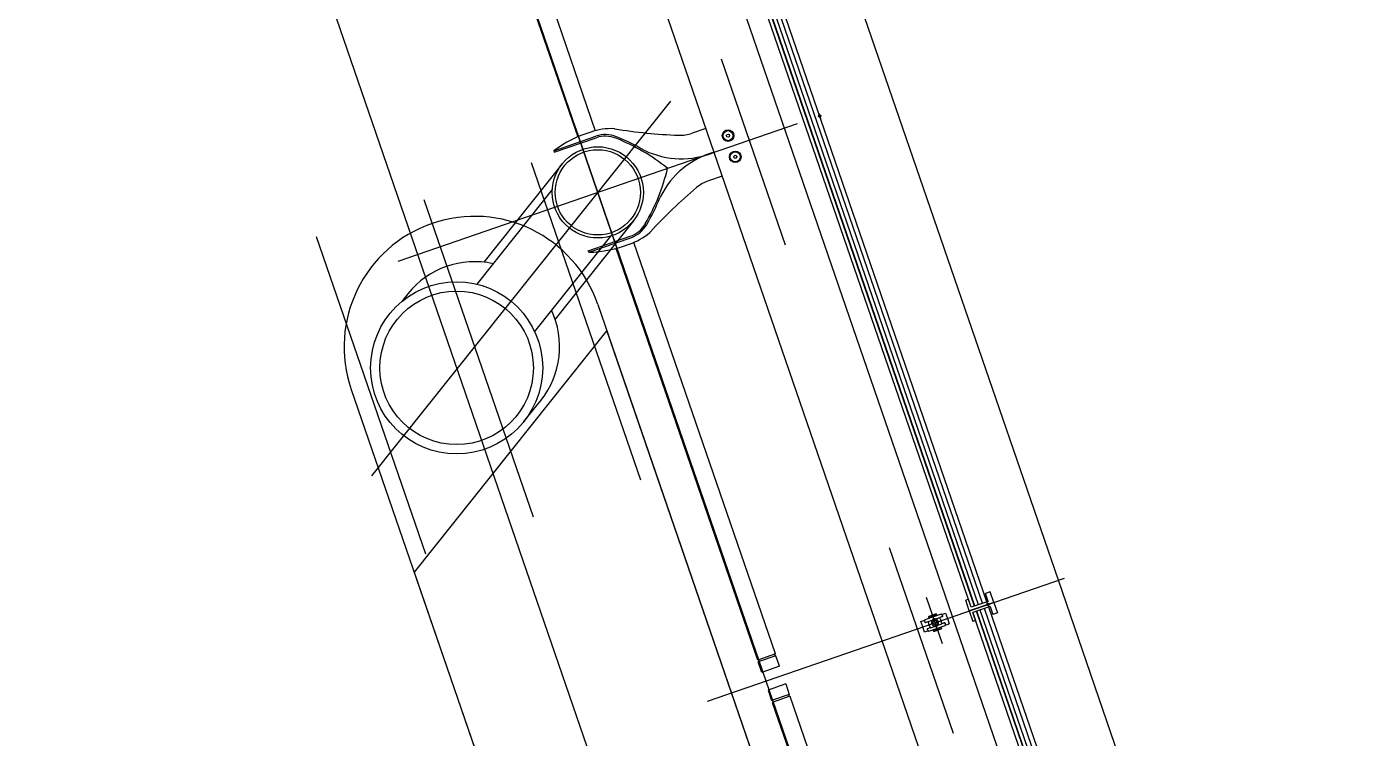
# Model space of a CAD drawing. Extents: x 809487 to 809680, y 818779 to 819225.
# Drawn here: x 809547.964 to 809551.545, y 819156.495 to 819158.403 of the extents above; entities that cross this region are included whole.
import ezdxf

# ---------------------------------------------------------------- set-up
doc = ezdxf.new("R2010")
doc.units = 0
for name, color, linetype in [('F-RC', 7, 'Continuous'), ('MAJ214__', 7, 'Continuous'), ('MAJ270__', 7, 'Continuous'), ('MAJ292__', 7, 'Continuous'), ('MAJ314__', 7, 'Continuous')]:
    doc.layers.add(name, color=color, linetype=linetype)

msp = doc.modelspace()

# ---------------------------------------------------------------- linework, layer by layer
at = {"layer": 'F-RC'}
for p, q in [((809548.9881, 819159.4278), (809549.4426, 819158.1077)), ((809549.0353, 819159.4441), (809549.4898, 819158.1243)), ((809549.9257, 819156.7047), (809549.5455, 819157.8088)), ((809549.973, 819156.721), (809549.593, 819157.8246)), ((809549.973, 819156.721), (809549.9257, 819156.7047)), ((809549.9746, 819156.7162), (809549.9273, 819156.7)), ((809549.9371, 819156.6716), (809549.9273, 819156.7)), ((809549.9292, 819156.7006), (809549.9276, 819156.7053)), ((809549.9727, 819156.7156), (809549.9711, 819156.7203)), ((809549.9844, 819156.6879), (809549.9746, 819156.7162)), ((809549.9844, 819156.6879), (809549.9371, 819156.6716)), ((809550.0007, 819156.6406), (809549.9534, 819156.6243)), ((809549.9534, 819156.6243), (809549.9631, 819156.5959)), ((809550.0007, 819156.6406), (809550.0104, 819156.6122)), ((809550.0104, 819156.6122), (809549.9631, 819156.5959)), ((809550.012, 819156.6075), (809549.9648, 819156.5912)), ((809549.9648, 819156.5912), (809550.3449, 819155.4871)), ((809549.965, 819156.5966), (809549.9667, 819156.5919)), ((809550.0085, 819156.6116), (809550.0102, 819156.6068)), ((809550.012, 819156.6075), (809550.3921, 819155.5038))]:
    msp.add_line(p, q, dxfattribs=at)
at = {"layer": 'MAJ214__'}
for p, q in [((809550.4487, 819156.8213), (809548.4969, 819162.4897)), ((809550.5078, 819156.8496), (809549.536, 819159.6719)), ((809550.5085, 819156.8498), (809549.5367, 819159.6722)), ((809550.5179, 819156.8531), (809549.5461, 819159.6755)), ((809550.5293, 819156.857), (809549.5575, 819159.6794)), ((809551.4487, 819154.117), (809550.5127, 819156.8354)), ((809551.4494, 819154.1173), (809550.5134, 819156.8356)), ((809551.4588, 819154.1205), (809550.5228, 819156.8389)), ((809551.4702, 819154.1244), (809550.5342, 819156.8428)), ((809550.3635, 819156.8078), (809550.3739, 819156.8114)), ((809550.3684, 819156.7936), (809550.3635, 819156.8078)), ((809550.4181, 819156.828), (809550.3742, 819156.8128)), ((809550.3755, 819156.8054), (809550.3831, 819156.808)), ((809550.3833, 819156.808), (809550.4141, 819156.8186)), ((809550.384, 819156.8204), (809550.4057, 819156.8279)), ((809550.3846, 819156.8217), (809550.384, 819156.8204)), ((809550.384, 819156.8204), (809550.3849, 819156.8176)), ((809550.4044, 819156.8285), (809550.3846, 819156.8217)), ((809550.3849, 819156.8176), (809550.4067, 819156.8251)), ((809550.3873, 819156.8184), (809550.387, 819156.8178)), ((809550.3872, 819156.8173), (809550.387, 819156.8178)), ((809550.389, 819156.7915), (809550.4198, 819156.8021)), ((809550.4043, 819156.8243), (809550.405, 819156.824)), ((809550.4044, 819156.8285), (809550.4057, 819156.8279)), ((809550.4051, 819156.8235), (809550.405, 819156.824)), ((809550.4057, 819156.8279), (809550.4067, 819156.8251)), ((809550.4216, 819156.8212), (809550.4141, 819156.8186)), ((809550.4192, 819156.827), (809550.4296, 819156.8306)), ((809550.429, 819156.7987), (809550.4394, 819156.8022)), ((809550.4296, 819156.8306), (809550.4345, 819156.8164)), ((809550.4345, 819156.8164), (809550.4394, 819156.8022)), ((809551.3994, 819154.0604), (809550.4487, 819156.8213)), ((809550.3732, 819156.7795), (809550.3684, 819156.7936)), ((809550.3836, 819156.783), (809550.3732, 819156.7795)), ((809550.3888, 819156.7914), (809550.3812, 819156.7888)), ((809550.4179, 819156.7925), (809550.3962, 819156.785)), ((809550.3962, 819156.785), (809550.3972, 819156.7821)), ((809550.4189, 819156.7896), (809550.3972, 819156.7821)), ((809550.3984, 819156.7815), (809550.3972, 819156.7821)), ((809550.3981, 819156.7856), (809550.3977, 819156.7866)), ((809550.3984, 819156.7815), (809550.4183, 819156.7884)), ((809550.416, 819156.7918), (809550.4157, 819156.7928)), ((809550.4179, 819156.7925), (809550.4189, 819156.7896)), ((809550.4183, 819156.7884), (809550.4189, 819156.7896))]:
    msp.add_line(p, q, dxfattribs=at)
for points in [[(809549.3784, 819158.0708), (809549.4912, 819158.1096)], [(809549.4722, 819157.7983), (809549.585, 819157.8371)], [(809550.3847, 819156.7821), (809550.4287, 819156.7972)]]:
    msp.add_lwpolyline(points, dxfattribs=at)
for centre, radius in [((809549.846, 819158.1111), 0.0155), ((809549.846, 819158.1111), 0.0135), ((809549.846, 819158.1111), 0.0042), ((809549.8655, 819158.0544), 0.0155), ((809549.8655, 819158.0544), 0.0135), ((809549.8655, 819158.0544), 0.0042)]:
    msp.add_circle(centre, radius, dxfattribs=at)
for centre, radius, start, end in [((809549.517, 819158.0347), 0.0792, 68.0376, 109), ((809549.3346, 819157.5823), 0.567, 59.8959, 68.0376), ((809549.629, 819158.0901), 0.02, 239.8959, 251.3246), ((809549.7209, 819158.2799), 0.2307, 244.7688, 292.3227), ((809549.8709, 819157.8444), 0.2307, 105.6773, 153.2312), ((809549.8709, 819157.8444), 0.2307, 105.6773, 112.3227), ((809549.7209, 819158.2799), 0.2307, 285.6773, 292.3227), ((809549.1369, 819158.1562), 0.567, 329.9624, 338.1041), ((809549.6816, 819157.9373), 0.02, 146.6754, 158.1041), ((809549.5592, 819157.912), 0.0792, 289, 329.9624), ((809550.4014, 819156.805), 0.0095, 146.6949, 199.0001), ((809550.4014, 819156.805), 0.0095, 199.0001, 251.3051), ((809550.4014, 819156.805), 0.006, 18.9999, 199.0001), ((809550.4014, 819156.805), 0.006, 199.0001, 18.9999), ((809550.4014, 819156.805), 0.0109, 101.1265, 116.8735), ((809550.4014, 819156.805), 0.0095, 18.9999, 72.8174), ((809550.4014, 819156.805), 0.0095, 325.1826, 18.9999), ((809550.4014, 819156.805), 0.0109, 281.1265, 296.8735)]:
    msp.add_arc(centre, radius, start, end, dxfattribs=at)
for points, degree in [([(809550.3739, 819156.8121), (809550.3739, 819156.8122), (809550.3739, 819156.8122), (809550.3739, 819156.8123), (809550.3739, 819156.8124), (809550.3739, 819156.8124), (809550.3739, 819156.8125), (809550.3739, 819156.8125), (809550.374, 819156.8126), (809550.374, 819156.8126), (809550.374, 819156.8127), (809550.374, 819156.8127), (809550.3741, 819156.8127), (809550.3741, 819156.8128), (809550.3741, 819156.8128), (809550.3742, 819156.8128)], 3), ([(809550.3747, 819156.8059), (809550.3746, 819156.8063), (809550.3745, 819156.8066), (809550.3743, 819156.8075), (809550.3742, 819156.808), (809550.374, 819156.8091), (809550.374, 819156.8097), (809550.3739, 819156.8109), (809550.3739, 819156.8115), (809550.3739, 819156.8121)], 3), ([(809550.3747, 819156.8059), (809550.3747, 819156.8059), (809550.3747, 819156.8059), (809550.3747, 819156.8058), (809550.3747, 819156.8058), (809550.3748, 819156.8058), (809550.3748, 819156.8058), (809550.3748, 819156.8057)], 3), ([(809550.3755, 819156.8054), (809550.3755, 819156.8054), (809550.3755, 819156.8054), (809550.3755, 819156.8054), (809550.3754, 819156.8053), (809550.3754, 819156.8053), (809550.3753, 819156.8053), (809550.3752, 819156.8053), (809550.3751, 819156.8054), (809550.375, 819156.8054), (809550.3749, 819156.8055), (809550.3748, 819156.8056), (809550.3748, 819156.8057), (809550.3748, 819156.8057)], 3), ([(809550.3831, 819156.808), (809550.3832, 819156.808), (809550.3832, 819156.808), (809550.3833, 819156.808)], 2), ([(809550.3831, 819156.808), (809550.3831, 819156.808), (809550.3831, 819156.8079), (809550.3832, 819156.8078), (809550.3833, 819156.8076), (809550.3834, 819156.807), (809550.3834, 819156.8066), (809550.3836, 819156.8054), (809550.3838, 819156.8044), (809550.3842, 819156.8021), (809550.3845, 819156.8009), (809550.3849, 819156.7996), (809550.385, 819156.7995), (809550.385, 819156.7994)], 3), ([(809550.385, 819156.7994), (809550.3854, 819156.7984), (809550.3858, 819156.7974), (809550.3867, 819156.7954), (809550.3872, 819156.7945), (809550.388, 819156.7932), (809550.3882, 819156.7927), (809550.3886, 819156.792), (809550.3887, 819156.7918), (809550.3888, 819156.7916), (809550.3888, 819156.7915), (809550.3888, 819156.7914)], 3), ([(809550.3944, 819156.8116), (809550.3943, 819156.8115), (809550.3943, 819156.8115), (809550.3943, 819156.8114), (809550.3942, 819156.8114), (809550.3941, 819156.8111), (809550.394, 819156.811), (809550.3937, 819156.8106), (809550.3936, 819156.8104), (809550.3935, 819156.8102)], 3), ([(809550.3965, 819156.8148), (809550.3954, 819156.8131), (809550.3944, 819156.8116)], 2), ([(809550.403, 819156.8145), (809550.4013, 819156.8151), (809550.3993, 819156.8158)], 2), ([(809550.4045, 819156.814), (809550.4043, 819156.8141), (809550.4041, 819156.8142), (809550.4037, 819156.8143), (809550.4035, 819156.8144), (809550.4032, 819156.8145), (809550.4031, 819156.8145), (809550.403, 819156.8145), (809550.403, 819156.8145), (809550.403, 819156.8145)], 3), ([(809550.4085, 819156.7985), (809550.4085, 819156.7985), (809550.4085, 819156.7985), (809550.4086, 819156.7986), (809550.4086, 819156.7987), (809550.4088, 819156.7989), (809550.4089, 819156.7991), (809550.4091, 819156.7995), (809550.4093, 819156.7996), (809550.4094, 819156.7998)], 3), ([(809550.4179, 819156.8107), (809550.4175, 819156.8117), (809550.4171, 819156.8127), (809550.4162, 819156.8147), (809550.4157, 819156.8156), (809550.4149, 819156.8169), (809550.4146, 819156.8174), (809550.4143, 819156.818), (809550.4142, 819156.8183), (809550.4141, 819156.8185), (809550.4141, 819156.8186), (809550.4141, 819156.8186)], 3), ([(809550.4198, 819156.8021), (809550.4197, 819156.8021), (809550.4197, 819156.8021), (809550.4197, 819156.8023), (809550.4196, 819156.8025), (809550.4195, 819156.803), (809550.4194, 819156.8034), (809550.4193, 819156.8047), (809550.4191, 819156.8057), (809550.4187, 819156.808), (809550.4184, 819156.8092), (809550.4179, 819156.8105), (809550.4179, 819156.8106), (809550.4179, 819156.8107)], 3), ([(809550.4181, 819156.828), (809550.4182, 819156.828), (809550.4182, 819156.828), (809550.4183, 819156.828), (809550.4183, 819156.828), (809550.4184, 819156.8279), (809550.4184, 819156.8279), (809550.4185, 819156.8279), (809550.4185, 819156.8279), (809550.4186, 819156.8278), (809550.4186, 819156.8278), (809550.4187, 819156.8277), (809550.4187, 819156.8277), (809550.4188, 819156.8276), (809550.4188, 819156.8276), (809550.4188, 819156.8276)], 3), ([(809550.4188, 819156.8276), (809550.4192, 819156.8271), (809550.4195, 819156.8266), (809550.4202, 819156.8256), (809550.4205, 819156.8251), (809550.4211, 819156.8241), (809550.4213, 819156.8236), (809550.4217, 819156.8228), (809550.4218, 819156.8225), (809550.4219, 819156.8222)], 3), ([(809550.4273, 819156.8047), (809550.4267, 819156.8045), (809550.4261, 819156.8043), (809550.4245, 819156.8037), (809550.4235, 819156.8034), (809550.422, 819156.8028), (809550.4214, 819156.8026), (809550.4204, 819156.8023), (809550.4201, 819156.8022), (809550.4198, 819156.8021)], 3), ([(809550.4273, 819156.8047), (809550.4265, 819156.8044), (809550.4256, 819156.8041), (809550.4247, 819156.8038), (809550.4235, 819156.8034), (809550.4222, 819156.8029), (809550.4209, 819156.8025), (809550.4205, 819156.8023), (809550.4201, 819156.8022), (809550.4198, 819156.8021)], 3), ([(809550.422, 819156.822), (809550.422, 819156.822), (809550.422, 819156.8219), (809550.4221, 819156.8218), (809550.4221, 819156.8218), (809550.422, 819156.8216), (809550.422, 819156.8215), (809550.4219, 819156.8214), (809550.4219, 819156.8214), (809550.4218, 819156.8213), (809550.4217, 819156.8213), (809550.4216, 819156.8212), (809550.4216, 819156.8212), (809550.4216, 819156.8212)], 3), ([(809550.422, 819156.822), (809550.422, 819156.822), (809550.422, 819156.822), (809550.422, 819156.8221), (809550.422, 819156.8221), (809550.422, 819156.8222), (809550.422, 819156.8222), (809550.4219, 819156.8222)], 3), ([(809550.4273, 819156.8047), (809550.4273, 819156.8047), (809550.4273, 819156.8047), (809550.4274, 819156.8047), (809550.4274, 819156.8047), (809550.4275, 819156.8047), (809550.4275, 819156.8047), (809550.4277, 819156.8047), (809550.4277, 819156.8047), (809550.4279, 819156.8046), (809550.4279, 819156.8046), (809550.428, 819156.8045), (809550.4281, 819156.8044), (809550.4281, 819156.8043)], 3), ([(809550.4282, 819156.8041), (809550.4282, 819156.8042), (809550.4282, 819156.8042), (809550.4281, 819156.8042), (809550.4281, 819156.8043), (809550.4281, 819156.8043), (809550.4281, 819156.8043), (809550.4281, 819156.8043)], 3), ([(809550.4282, 819156.8041), (809550.4283, 819156.8038), (809550.4284, 819156.8035), (809550.4286, 819156.8026), (809550.4287, 819156.8021), (809550.4288, 819156.8009), (809550.4289, 819156.8004), (809550.429, 819156.7992), (809550.429, 819156.7986), (809550.429, 819156.798)], 3), ([(809550.3809, 819156.7881), (809550.3808, 819156.7881), (809550.3808, 819156.7881), (809550.3808, 819156.7882), (809550.3808, 819156.7883), (809550.3808, 819156.7885), (809550.3809, 819156.7885), (809550.381, 819156.7886), (809550.381, 819156.7887), (809550.3811, 819156.7888), (809550.3812, 819156.7888), (809550.3812, 819156.7888), (809550.3812, 819156.7888), (809550.3812, 819156.7888)], 3), ([(809550.3809, 819156.7881), (809550.3809, 819156.788), (809550.3809, 819156.788), (809550.3809, 819156.788), (809550.3809, 819156.788), (809550.3809, 819156.7879), (809550.3809, 819156.7879), (809550.3809, 819156.7879)], 3), ([(809550.3841, 819156.7825), (809550.3837, 819156.783), (809550.3833, 819156.7835), (809550.3827, 819156.7845), (809550.3824, 819156.7849), (809550.3818, 819156.7859), (809550.3816, 819156.7864), (809550.3812, 819156.7872), (809550.381, 819156.7875), (809550.3809, 819156.7879)], 3), ([(809550.3847, 819156.7821), (809550.3847, 819156.7821), (809550.3847, 819156.7821), (809550.3846, 819156.7821), (809550.3846, 819156.7821), (809550.3845, 819156.7821), (809550.3844, 819156.7822), (809550.3844, 819156.7822), (809550.3844, 819156.7822), (809550.3843, 819156.7823), (809550.3843, 819156.7823), (809550.3842, 819156.7823), (809550.3842, 819156.7824), (809550.3841, 819156.7824), (809550.3841, 819156.7825), (809550.3841, 819156.7825)], 3), ([(809550.389, 819156.7915), (809550.3889, 819156.7915), (809550.3889, 819156.7915), (809550.3888, 819156.7914)], 2), ([(809550.389, 819156.7915), (809550.3889, 819156.7915), (809550.3889, 819156.7915), (809550.3888, 819156.7914)], 2), ([(809550.3984, 819156.796), (809550.3986, 819156.796), (809550.3988, 819156.7959), (809550.3992, 819156.7958), (809550.3994, 819156.7957), (809550.3996, 819156.7956), (809550.3997, 819156.7956), (809550.3998, 819156.7955), (809550.3999, 819156.7955), (809550.3999, 819156.7955)], 3), ([(809550.3999, 819156.7955), (809550.4016, 819156.795), (809550.4035, 819156.7943)], 2), ([(809550.4064, 819156.7953), (809550.4075, 819156.797), (809550.4085, 819156.7985)], 2), ([(809550.429, 819156.798), (809550.429, 819156.7979), (809550.429, 819156.7978), (809550.429, 819156.7977), (809550.429, 819156.7977), (809550.429, 819156.7976), (809550.429, 819156.7976), (809550.4289, 819156.7975), (809550.4289, 819156.7975), (809550.4289, 819156.7974), (809550.4289, 819156.7974), (809550.4288, 819156.7973), (809550.4288, 819156.7973), (809550.4288, 819156.7973), (809550.4287, 819156.7972), (809550.4287, 819156.7972)], 3)]:
    msp.add_open_spline(points, degree=degree, dxfattribs=at)
at = {"layer": 'MAJ270__'}
for p, q in [((809545.5574, 819167.8286), (809549.664, 819155.9023)), ((809547.9942, 819162.3219), (809549.9476, 819156.6488)), ((809549.9999, 819157.8177), (809549.8282, 819158.3163)), ((809549.6175, 819157.6076), (809549.3994, 819158.241)), ((809549.6914, 819158.2033), (809548.8896, 819157.1985)), ((809550.0897, 819158.1712), (809550.0946, 819158.157)), ((809548.9605, 819157.7745), (809550.0325, 819158.1436)), ((809549.4369, 819158.132), (809549.5543, 819157.7911)), ((809549.318, 819158.0394), (809549.6111, 819157.1883)), ((809549.0296, 819157.9401), (809549.3227, 819157.089)), ((809548.7412, 819157.8409), (809549.0343, 819156.9897)), ((809550.4511, 819156.5074), (809550.2794, 819157.006)), ((809550.4511, 819156.5074), (809550.2794, 819157.006)), ((809549.7906, 819156.5947), (809550.7488, 819156.9247)), ((809549.7906, 819156.5947), (809550.7488, 819156.9247)), ((809550.3778, 819156.8737), (809550.4206, 819156.7494)), ((809550.3778, 819156.8737), (809550.4206, 819156.7494)), ((809550.5409, 819156.861), (809550.5458, 819156.8468)), ((809550.5409, 819156.861), (809550.5458, 819156.8468)), ((809549.9476, 819156.6488), (809551.901, 819150.9757))]:
    msp.add_line(p, q, dxfattribs=at)
for centre in [(809550.0922, 819158.1641), (809550.5433, 819156.8539), (809550.5433, 819156.8539)]:
    msp.add_circle(centre, 0.003, dxfattribs=at)
at = {"layer": 'MAJ292__'}
for p, q in [((809550.7324, 819156.919), (809546.8256, 819168.2652)), ((809550.2596, 819156.7562), (809548.3078, 819162.4246)), ((809550.4983, 819156.8463), (809549.5265, 819159.6687)), ((809550.5409, 819156.861), (809549.569, 819159.6833)), ((809551.6831, 819154.1581), (809550.7324, 819156.919)), ((809550.5492, 819156.8876), (809550.5369, 819156.8834)), ((809550.5442, 819156.8621), (809550.5369, 819156.8834)), ((809550.5589, 819156.8593), (809550.5492, 819156.8876)), ((809550.491, 819156.8676), (809550.4837, 819156.8651)), ((809550.4934, 819156.8367), (809550.4837, 819156.8651)), ((809550.4983, 819156.8463), (809550.491, 819156.8676)), ((809550.5589, 819156.8593), (809550.4934, 819156.8367)), ((809550.5589, 819156.8593), (809550.4934, 819156.8367)), ((809550.4934, 819156.8367), (809550.5032, 819156.8083)), ((809550.5442, 819156.8621), (809550.4983, 819156.8463)), ((809550.5491, 819156.8479), (809550.5032, 819156.8321)), ((809551.4818, 819154.1284), (809550.5458, 819156.8468)), ((809550.5491, 819156.8479), (809550.5564, 819156.8267)), ((809550.5589, 819156.8593), (809550.5687, 819156.8309)), ((809550.5032, 819156.8321), (809550.5105, 819156.8109)), ((809551.4392, 819154.1138), (809550.5032, 819156.8321)), ((809550.5105, 819156.8109), (809550.5032, 819156.8083)), ((809550.5687, 819156.8309), (809550.5564, 819156.8267)), ((809551.1967, 819154.0347), (809550.2596, 819156.7562))]:
    msp.add_line(p, q, dxfattribs=at)
for points in [[(809549.7865, 819158.1303), (809549.7497, 819158.1176)], [(809549.3784, 819158.0708), (809549.3798, 819158.0668), (809549.4926, 819158.1056)], [(809549.8305, 819158.0026), (809549.7936, 819157.99)], [(809549.4722, 819157.7983), (809549.4709, 819157.8023), (809549.5837, 819157.8411)]]:
    msp.add_lwpolyline(points, dxfattribs=at)
for radius in [0.1223, 0.1143]:
    msp.add_circle((809549.4965, 819157.959), radius, dxfattribs=at)
for centre, radius, start, end in [((809549.533, 819157.9575), 0.1724, 87.6039, 108.7249), ((809549.5393, 819158.1097), 0.02, 80.5742, 87.6039), ((809549.7621, 819159.4516), 1.3402, 260.5742, 267.9216), ((809549.5785, 819157.7968), 0.3393, 107.2939, 126.1393), ((809549.517, 819158.0347), 0.075, 68.0376, 109), ((809549.3346, 819157.5823), 0.5628, 51.6321, 68.0376), ((809549.7171, 819158.2122), 0.1, 267.9216, 289), ((809549.1369, 819158.1562), 0.5628, 329.9624, 346.3679), ((809549.8262, 819157.8954), 0.1, 109, 130.0784), ((809550.6247, 819156.9464), 1.3402, 130.0784, 137.4258), ((809549.5592, 819157.912), 0.075, 289, 329.9624), ((809549.5243, 819157.9827), 0.1724, 289.2751, 310.3961), ((809549.623, 819157.8667), 0.02, 310.3961, 317.4258), ((809549.4612, 819158.1374), 0.3393, 271.8607, 290.7061)]:
    msp.add_arc(centre, radius, start, end, dxfattribs=at)
at = {"layer": 'MAJ314__'}
for p, q in [((809549.4009, 819158.0353), (809549.1907, 819157.7718)), ((809549.3745, 819157.9664), (809549.1721, 819157.7128)), ((809549.592, 819157.8828), (809549.3818, 819157.6193)), ((809549.5308, 819157.8417), (809549.327, 819157.5862)), ((809548.9872, 819157.6872), (809548.9703, 819157.6659)), ((809549.4967, 819157.6586), (809550.214, 819155.5754)), ((809548.8349, 819157.4307), (809549.5522, 819155.3475)), ((809549.2983, 819157.3444), (809549.3444, 819157.4021))]:
    msp.add_line(p, q, dxfattribs=at)
msp.add_lwpolyline([(809550.19, 819155.6453), (809549.5208, 819157.5887), (809549.0036, 819156.9406), (809549.3834, 819155.8377), (809550.19, 819155.6453)], dxfattribs=at)
for centre, radius in [((809549.4965, 819157.959), 0.1223), ((809549.4965, 819157.959), 0.1143), ((809549.1178, 819157.4883), 0.2309), ((809549.1178, 819157.4883), 0.2059)]:
    msp.add_circle(centre, radius, dxfattribs=at)
for radius, start, end in [(0.35, 19, 199), (0.2285, 77.3655, 141.4127), (0.2285, 321.4215, 25.4591)]:
    msp.add_arc((809549.1658, 819157.5446), radius, start, end, dxfattribs=at)

doc.saveas('drawing.dxf')
